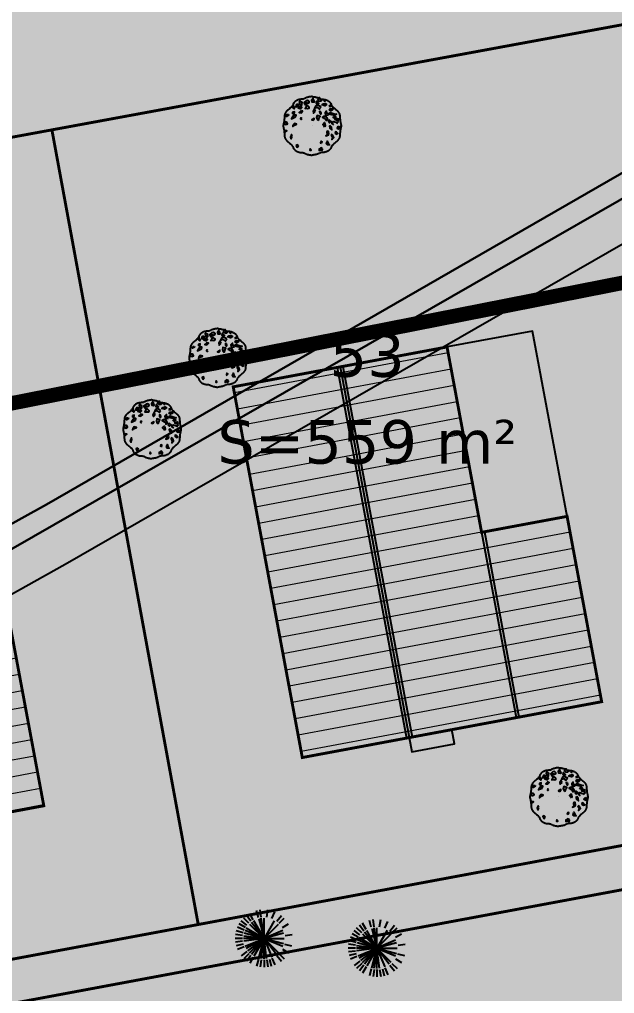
# Model space of a CAD drawing. Header units: metres. Extents: x 394605 to 1395358, y 4171135 to 6406139.
# Drawn here: x 1394194.94 to 1394215.46, y 4172382.6 to 4172416.18 of the extents above; entities that cross this region are included whole.
import ezdxf
from ezdxf.enums import TextEntityAlignment as Align

# ---------------------------------------------------------------- set-up
doc = ezdxf.new("R2010")
doc.units = ezdxf.units.M
doc.header["$LTSCALE"] = 2
doc.layers.add('C-Hab', color=7, linetype='Continuous', true_color=0xfbfcc5)
doc.layers.add('H-bati', color=7, linetype='Continuous', true_color=0x857b3d)
doc.layers.add('C-Lot', color=7, linetype='Continuous', true_color=0xeaddbe, transparency=0.5)
for name, color, linetype in [('C-Voie', 252, 'Continuous'), ('P-Lot', 250, 'Continuous'), ('P-surfaces', 19, 'Continuous'), ('T-CRASTE', 44, 'Continuous'), ('T-PLU', 5, 'Continuous'), ('T-SECTION AW', 2, 'Continuous'), ('T-VEGETATION', 108, 'Continuous')]:
    doc.layers.add(name, color=color, linetype=linetype)
doc.layers.add('P-Voie', color=250, linetype='Continuous', lineweight=9)
doc.styles.add('Verdana 1.0', font='verdana.ttf', dxfattribs={"width": 0.99, "height": 0.2})
pattern_1 = [(259, (0, 0), (0.56099993534, -0.10904734086), [])]

# ---------------------------------------------------------------- blocks, each defined once
blk = doc.blocks.new('v025')
blk.add_line((0, 0), (0, 0))
at = {"color": 0, "linetype": 'Continuous'}
blk.add_line((0.666, -0.338), (0.7, -0.408), dxfattribs=at)
at = {"color": 0, "linetype": 'Continuous', "flags": 128}
for points in [[(-0.002, 1.01), (-0.019, 1.009), (-0.038, 1.006), (-0.058, 1.003), (-0.08, 1), (-0.102, 0.996), (-0.124, 0.991), (-0.144, 0.987), (-0.163, 0.982), (-0.179, 0.978), (-0.19, 0.974), (-0.204, 0.968), (-0.218, 0.962), (-0.233, 0.955), (-0.248, 0.947), (-0.263, 0.94), (-0.278, 0.934), (-0.291, 0.928), (-0.303, 0.925), (-0.316, 0.922), (-0.331, 0.92), (-0.348, 0.919), (-0.366, 0.917), (-0.385, 0.916), (-0.403, 0.915), (-0.42, 0.914), (-0.435, 0.911), (-0.448, 0.909), (-0.461, 0.905), (-0.475, 0.9), (-0.491, 0.894), (-0.507, 0.887), (-0.523, 0.88), (-0.539, 0.873), (-0.554, 0.865), (-0.567, 0.857), (-0.578, 0.85), (-0.585, 0.844), (-0.593, 0.836), (-0.601, 0.827), (-0.61, 0.818), (-0.618, 0.807), (-0.626, 0.797), (-0.633, 0.787), (-0.64, 0.778), (-0.645, 0.77), (-0.648, 0.763), (-0.652, 0.756), (-0.655, 0.747), (-0.658, 0.737), (-0.662, 0.728), (-0.665, 0.718), (-0.669, 0.71), (-0.672, 0.702), (-0.676, 0.695), (-0.685, 0.684), (-0.696, 0.671), (-0.709, 0.658), (-0.723, 0.644), (-0.738, 0.63), (-0.752, 0.617), (-0.766, 0.605), (-0.779, 0.593), (-0.79, 0.583), (-0.797, 0.577), (-0.806, 0.57), (-0.816, 0.562), (-0.827, 0.554), (-0.837, 0.545), (-0.848, 0.537), (-0.857, 0.529), (-0.866, 0.521), (-0.873, 0.514), (-0.88, 0.506), (-0.888, 0.495), (-0.897, 0.484), (-0.906, 0.472), (-0.914, 0.459), (-0.923, 0.447), (-0.93, 0.434), (-0.936, 0.423), (-0.94, 0.413), (-0.943, 0.402), (-0.946, 0.389), (-0.948, 0.375), (-0.95, 0.36), (-0.952, 0.344), (-0.953, 0.329), (-0.954, 0.315), (-0.955, 0.302), (-0.956, 0.29), (-0.957, 0.279), (-0.958, 0.267), (-0.959, 0.253), (-0.96, 0.239), (-0.961, 0.224), (-0.962, 0.21), (-0.963, 0.196), (-0.965, 0.184), (-0.966, 0.173), (-0.968, 0.164), (-0.97, 0.153), (-0.972, 0.141), (-0.975, 0.129), (-0.978, 0.116), (-0.981, 0.104), (-0.983, 0.092), (-0.985, 0.081), (-0.987, 0.072), (-0.988, 0.065), (-0.99, 0.056), (-0.993, 0.047), (-0.995, 0.037), (-0.997, 0.027), (-0.998, 0.018), (-0.998, 0.01), (-0.996, 0.004), (-0.992, 0), (-0.996, -0.004), (-0.998, -0.01), (-0.998, -0.018), (-0.997, -0.027), (-0.995, -0.037), (-0.993, -0.046), (-0.99, -0.056), (-0.988, -0.064), (-0.987, -0.071), (-0.985, -0.08), (-0.983, -0.091), (-0.981, -0.103), (-0.978, -0.115), (-0.975, -0.128), (-0.972, -0.14), (-0.97, -0.152), (-0.968, -0.163), (-0.966, -0.172), (-0.965, -0.183), (-0.963, -0.196), (-0.962, -0.209), (-0.961, -0.224), (-0.96, -0.238), (-0.959, -0.253), (-0.958, -0.266), (-0.957, -0.279), (-0.956, -0.29), (-0.955, -0.301), (-0.954, -0.314), (-0.953, -0.329), (-0.952, -0.344), (-0.95, -0.359), (-0.948, -0.375), (-0.946, -0.389), (-0.943, -0.402), (-0.94, -0.412), (-0.936, -0.423), (-0.93, -0.434), (-0.923, -0.446), (-0.914, -0.459), (-0.906, -0.471), (-0.897, -0.484), (-0.888, -0.495), (-0.88, -0.505), (-0.873, -0.514), (-0.866, -0.521), (-0.857, -0.528), (-0.848, -0.537), (-0.837, -0.545), (-0.827, -0.553), (-0.816, -0.561), (-0.806, -0.569), (-0.797, -0.577), (-0.79, -0.583), (-0.779, -0.593), (-0.766, -0.604), (-0.752, -0.617), (-0.738, -0.63), (-0.723, -0.643), (-0.709, -0.657), (-0.696, -0.671), (-0.685, -0.683), (-0.676, -0.695), (-0.672, -0.701), (-0.669, -0.709), (-0.665, -0.718), (-0.662, -0.727), (-0.658, -0.737), (-0.655, -0.746), (-0.652, -0.755), (-0.648, -0.763), (-0.645, -0.77), (-0.64, -0.778), (-0.633, -0.787), (-0.626, -0.797), (-0.618, -0.807), (-0.61, -0.817), (-0.601, -0.827), (-0.593, -0.836), (-0.585, -0.843), (-0.578, -0.85), (-0.567, -0.857), (-0.554, -0.865), (-0.539, -0.872), (-0.523, -0.88), (-0.507, -0.887), (-0.491, -0.894), (-0.475, -0.9), (-0.461, -0.904), (-0.448, -0.908), (-0.435, -0.911), (-0.42, -0.913), (-0.403, -0.915), (-0.385, -0.916), (-0.366, -0.917), (-0.348, -0.918), (-0.331, -0.92), (-0.316, -0.922), (-0.303, -0.924), (-0.291, -0.928), (-0.278, -0.933), (-0.263, -0.94), (-0.248, -0.947), (-0.233, -0.954), (-0.218, -0.961), (-0.204, -0.968), (-0.19, -0.973), (-0.179, -0.978), (-0.163, -0.982), (-0.144, -0.986), (-0.124, -0.991), (-0.102, -0.995), (-0.08, -0.999), (-0.058, -1.003), (-0.038, -1.006), (-0.019, -1.008), (-0.002, -1.01)], [(0.002, 1.01), (0.018, 1.009), (0.037, 1.006), (0.058, 1.003), (0.08, 1), (0.102, 0.996), (0.123, 0.991), (0.144, 0.987), (0.162, 0.982), (0.178, 0.978), (0.19, 0.974), (0.203, 0.968), (0.217, 0.962), (0.233, 0.955), (0.248, 0.947), (0.263, 0.94), (0.277, 0.934), (0.291, 0.928), (0.302, 0.925), (0.316, 0.922), (0.331, 0.92), (0.348, 0.919), (0.366, 0.917), (0.384, 0.916), (0.402, 0.915), (0.419, 0.914), (0.434, 0.911), (0.407, 0.877), (0.424, 0.851), (0.446, 0.867), (0.435, 0.912), (0.448, 0.909), (0.46, 0.905), (0.474, 0.9), (0.49, 0.894), (0.506, 0.887), (0.523, 0.88), (0.539, 0.873), (0.553, 0.865), (0.566, 0.857), (0.577, 0.85), (0.584, 0.844), (0.592, 0.836), (0.601, 0.827), (0.609, 0.818), (0.618, 0.807), (0.626, 0.797), (0.633, 0.787), (0.639, 0.778), (0.644, 0.77), (0.648, 0.763), (0.651, 0.756), (0.655, 0.747), (0.658, 0.737), (0.661, 0.728), (0.665, 0.718), (0.668, 0.71), (0.672, 0.702), (0.676, 0.695), (0.684, 0.684), (0.696, 0.671), (0.708, 0.658), (0.723, 0.644), (0.737, 0.63), (0.752, 0.617), (0.766, 0.605), (0.779, 0.593), (0.79, 0.583), (0.797, 0.577), (0.806, 0.57), (0.816, 0.562), (0.826, 0.554), (0.837, 0.545), (0.847, 0.537), (0.857, 0.529), (0.865, 0.521), (0.872, 0.514), (0.88, 0.506), (0.888, 0.495), (0.897, 0.484), (0.905, 0.472), (0.914, 0.459), (0.922, 0.447), (0.929, 0.434), (0.935, 0.423), (0.94, 0.413), (0.943, 0.402), (0.946, 0.389), (0.948, 0.375), (0.95, 0.36), (0.951, 0.344), (0.952, 0.329), (0.953, 0.315), (0.954, 0.302), (0.955, 0.29), (0.956, 0.279), (0.957, 0.267), (0.958, 0.253), (0.96, 0.239), (0.961, 0.224), (0.962, 0.21), (0.963, 0.196), (0.964, 0.184), (0.966, 0.173), (0.967, 0.164), (0.969, 0.153), (0.972, 0.141), (0.975, 0.129), (0.978, 0.116), (0.98, 0.104), (0.983, 0.092), (0.985, 0.081), (0.986, 0.072), (0.988, 0.065), (0.99, 0.056), (0.992, 0.047), (0.995, 0.037), (0.997, 0.027), (0.998, 0.018), (0.998, 0.01), (0.996, 0.004), (0.992, 0), (0.996, -0.004), (0.998, -0.01), (0.998, -0.018), (0.997, -0.027), (0.995, -0.037), (0.992, -0.046), (0.99, -0.056), (0.988, -0.064), (0.986, -0.071), (0.985, -0.08), (0.983, -0.091), (0.98, -0.103), (0.978, -0.115), (0.975, -0.128), (0.972, -0.14), (0.969, -0.152), (0.967, -0.163), (0.966, -0.172), (0.964, -0.183), (0.963, -0.196), (0.962, -0.209), (0.961, -0.224), (0.96, -0.238), (0.958, -0.253), (0.957, -0.266), (0.956, -0.279), (0.955, -0.29), (0.954, -0.301), (0.953, -0.314), (0.952, -0.329), (0.951, -0.344), (0.95, -0.359), (0.948, -0.375), (0.946, -0.389), (0.943, -0.402), (0.94, -0.412), (0.935, -0.423), (0.929, -0.434), (0.922, -0.446), (0.914, -0.459), (0.905, -0.471), (0.897, -0.484), (0.888, -0.495), (0.88, -0.505), (0.872, -0.514), (0.865, -0.521), (0.857, -0.528), (0.847, -0.537), (0.837, -0.545), (0.826, -0.553), (0.816, -0.561), (0.806, -0.569), (0.797, -0.577), (0.79, -0.583), (0.779, -0.593), (0.766, -0.604), (0.752, -0.617), (0.737, -0.63), (0.723, -0.643), (0.708, -0.657), (0.696, -0.671), (0.684, -0.683), (0.676, -0.695), (0.672, -0.701), (0.668, -0.709), (0.665, -0.718), (0.661, -0.727), (0.658, -0.737), (0.655, -0.746), (0.651, -0.755), (0.648, -0.763), (0.644, -0.77), (0.639, -0.778), (0.633, -0.787), (0.626, -0.797), (0.618, -0.807), (0.609, -0.817), (0.601, -0.827), (0.592, -0.836), (0.584, -0.843), (0.577, -0.85), (0.566, -0.857), (0.553, -0.865), (0.539, -0.872), (0.523, -0.88), (0.506, -0.887), (0.49, -0.894), (0.474, -0.9), (0.46, -0.904), (0.448, -0.908), (0.434, -0.911), (0.419, -0.913), (0.402, -0.915), (0.384, -0.916), (0.366, -0.917), (0.348, -0.918), (0.331, -0.92), (0.316, -0.922), (0.302, -0.924), (0.291, -0.928), (0.277, -0.933), (0.263, -0.94), (0.248, -0.947), (0.233, -0.954), (0.217, -0.961), (0.203, -0.968), (0.19, -0.973), (0.178, -0.978), (0.162, -0.982), (0.144, -0.986), (0.123, -0.991), (0.102, -0.995), (0.08, -0.999), (0.058, -1.003), (0.037, -1.006), (0.018, -1.008), (0.002, -1.01)], [(0.75, 0.257), (0.778, 0.264), (0.818, 0.309), (0.767, 0.336), (0.705, 0.282)], [(0.75, 0.035), (0.683, 0.097), (0.728, 0.149), (0.812, 0.124), (0.902, 0.14), (0.84, 0.07)], [(0.3, -0.776), (0.244, -0.8), (0.244, -0.844), (0.295, -0.814)]]:
    blk.add_lwpolyline(points, dxfattribs=at)
for points in [[(-0.622, 0.664), (-0.679, 0.699), (-0.679, 0.63), (-0.622, 0.585), (-0.611, 0.612)], [(-0.51, 0.675), (-0.476, 0.697), (-0.482, 0.742), (-0.532, 0.742), (-0.555, 0.697), (-0.56, 0.661)], [(-0.442, 0.848), (-0.425, 0.74), (-0.38, 0.706), (-0.352, 0.74), (-0.347, 0.811), (-0.425, 0.855)], [(-0.155, 0.873), (-0.206, 0.863), (-0.279, 0.803), (-0.279, 0.793), (-0.229, 0.721), (-0.212, 0.758), (-0.2, 0.793), (-0.172, 0.793), (-0.15, 0.785), (-0.105, 0.811), (-0.099, 0.838)], [(-0.195, 0.606), (-0.155, 0.596), (-0.105, 0.606), (-0.099, 0.64), (-0.116, 0.658), (-0.172, 0.711), (-0.195, 0.693), (-0.234, 0.623), (-0.245, 0.596)], [(0.047, 0.824), (0.081, 0.832), (0.036, 0.929), (0.03, 0.948), (-0.02, 0.877), (-0.009, 0.832)], [(0.306, 0.651), (0.233, 0.687), (0.165, 0.721), (0.12, 0.679), (0.086, 0.616), (0.16, 0.642), (0.255, 0.579), (0.266, 0.607)], [(0.171, 0.751), (0.16, 0.777), (0.148, 0.777), (0.16, 0.848), (0.21, 0.777), (0.227, 0.768)], [(0.311, 0.867), (0.34, 0.896), (0.283, 0.912), (0.244, 0.974), (0.193, 0.896), (0.244, 0.851)], [(0.39, 0.755), (0.446, 0.772), (0.497, 0.738), (0.435, 0.693), (0.34, 0.72)], [(0.57, 0.682), (0.632, 0.672), (0.638, 0.727)], [(-0.819, 0.396), (-0.814, 0.367), (-0.881, 0.329), (-0.87, 0.396)], [(-0.572, 0.308), (-0.555, 0.371), (-0.617, 0.38), (-0.673, 0.299), (-0.707, 0.247), (-0.662, 0.264)], [(-0.673, 0.478), (-0.673, 0.425), (-0.611, 0.451), (-0.611, 0.488)], [(-0.414, 0.597), (-0.392, 0.597), (-0.358, 0.634), (-0.425, 0.661), (-0.487, 0.624)], [(-0.369, 0.524), (-0.392, 0.512), (-0.448, 0.458), (-0.38, 0.451), (-0.33, 0.503)], [(0.115, 0.502), (0.075, 0.572), (0.03, 0.502), (0.047, 0.44)], [(0.216, 0.187), (0.244, 0.284), (0.272, 0.329), (0.171, 0.363), (0.154, 0.284), (0.182, 0.214)], [(0.295, 0.488), (0.255, 0.496), (0.261, 0.451), (0.289, 0.406), (0.306, 0.443)], [(0.565, 0.381), (0.559, 0.416), (0.508, 0.433), (0.497, 0.505), (0.446, 0.451), (0.463, 0.372)], [(0.688, 0.593), (0.733, 0.63), (0.694, 0.548), (0.643, 0.515), (0.593, 0.54), (0.621, 0.593)], [(0.593, 0.451), (0.626, 0.46), (0.761, 0.416), (0.835, 0.398), (0.733, 0.372), (0.626, 0.391)], [(-0.898, 0.043), (-0.847, 0.07), (-0.881, 0.124), (-0.937, 0.124), (-0.965, 0.07)], [(-0.662, 0.02), (-0.667, -0.025), (-0.611, 0.027), (-0.538, 0.063), (-0.611, 0.086)], [(-0.347, 0.249), (-0.375, 0.278), (-0.397, 0.24), (-0.375, 0.218)], [(0.03, 0.194), (0.064, 0.239), (0.064, 0.26), (-0.015, 0.212)], [(0.475, 0.215), (0.48, 0.18), (0.525, 0.24), (0.475, 0.322), (0.396, 0.322), (0.356, 0.304), (0.435, 0.259)], [(0.441, -0.044), (0.401, 0.01), (0.368, 0.053), (0.43, 0.112), (0.452, 0.018)], [(0.581, 0.124), (0.604, 0.107), (0.66, 0.156), (0.604, 0.194), (0.559, 0.185), (0.559, 0.159)], [(0.615, 0.011), (0.593, -0.013), (0.61, -0.078), (0.677, -0.134), (0.671, -0.047)], [(0.908, 0.239), (0.885, 0.185), (0.79, 0.205), (0.863, 0.257)], [(-0.949, -0.231), (-0.87, -0.169), (-0.926, -0.159)], [(-0.69, -0.364), (-0.712, -0.301), (-0.752, -0.391), (-0.718, -0.443), (-0.724, -0.416)], [(0.576, -0.266), (0.559, -0.196), (0.52, -0.187), (0.508, -0.222), (0.514, -0.301), (0.475, -0.346), (0.565, -0.311)], [(0.66, -0.301), (0.666, -0.338), (0.7, -0.408), (0.683, -0.47), (0.745, -0.398), (0.716, -0.328)], [(0.84, -0.214), (0.801, -0.204), (0.795, -0.249), (0.846, -0.284), (0.891, -0.266)], [(0.902, -0.027), (0.857, -0.075), (0.908, -0.106), (0.986, -0.068)], [(-0.459, -0.692), (-0.504, -0.648), (-0.549, -0.674), (-0.521, -0.737), (-0.499, -0.727)], [(0.323, -0.601), (0.34, -0.55), (0.306, -0.532), (0.289, -0.582)], [(0.548, -0.595), (0.598, -0.655), (0.525, -0.648), (0.497, -0.622), (0.52, -0.526)], [(-0.043, -0.809), (-0.065, -0.793), (-0.077, -0.837), (-0.037, -0.837)], [(0.362, -0.789), (0.3, -0.754), (0.295, -0.824), (0.34, -0.843), (0.362, -0.816)]]:
    blk.add_lwpolyline(points, close=True, dxfattribs=at)
blk = doc.blocks.new('v045')
at = {"color": 0, "linetype": 'Continuous'}
for p, q in [((-0.525, 0.525), (-0.7, 0.702)), ((-0.45, 0.589), (-0.6, 0.786)), ((-0.369, 0.642), (-0.494, 0.858)), ((-0.194, 0.716), (-0.256, 0.956)), ((-0.1, 0.736), (-0.131, 0.983)), ((0.094, 0.736), (0.131, 0.983)), ((0.275, 0.684), (0.375, 0.914)), ((0.444, 0.589), (0.6, 0.786)), ((0.519, 0.525), (0.694, 0.702)), ((-0.688, 0.286), (-0.913, 0.381)), ((-0.644, 0.373), (-0.856, 0.497)), ((-0.587, 0.453), (-0.788, 0.605)), ((0.638, 0.373), (0.85, 0.497)), ((-0.744, 0), (-0.994, 0)), ((-0.737, 0.1), (-0.981, 0.133)), ((-0.719, 0.195), (-0.956, 0.259)), ((0.731, 0.1), (0.975, 0.133)), ((-0.737, -0.1), (-0.981, -0.133)), ((-0.719, -0.195), (-0.956, -0.259)), ((-0.688, -0.287), (-0.913, -0.383)), ((0.712, -0.195), (0.95, -0.259)), ((-0.587, -0.455), (-0.788, -0.605)), ((-0.525, -0.527), (-0.7, -0.702)), ((-0.45, -0.591), (-0.6, -0.788)), ((-0.369, -0.644), (-0.494, -0.859)), ((0.444, -0.591), (0.6, -0.788)), ((0.519, -0.527), (0.694, -0.702)), ((0.638, -0.373), (0.85, -0.498)), ((-0.194, -0.717), (-0.256, -0.956)), ((-0.1, -0.737), (-0.131, -0.983)), ((0, -0.741), (0, -0.989)), ((0.094, -0.737), (0.131, -0.983)), ((0.188, -0.717), (0.25, -0.956)), ((0.275, -0.686), (0.375, -0.916))]:
    blk.add_line(p, q, dxfattribs=at)
at = {"color": 0, "linetype": 'Continuous', "flags": 128}
for points in [[(-0.181, 0.677), (0, 0), (-0.612, 0.35)], [(0, 0.008), (0, 0), (-0.094, 0.695)], [(0.35, 0.608), (0, 0), (0, 0.702)], [(-0.7, 0.091), (0, 0), (-0.35, 0.608)], [(-0.5, 0.495), (0, 0), (-0.681, 0.181)], [(-0.431, 0.556), (0, 0), (-0.65, 0.269)], [(0.644, 0.269), (0, 0), (0.494, 0.495)], [(-0.5, -0.497), (0, 0), (-0.706, 0)], [(-0.65, -0.269), (0, 0), (-0.7, -0.092)], [(-0.181, -0.678), (0, 0), (-0.612, -0.352)], [(-0.556, -0.428), (0, 0), (-0.35, -0.608)], [(-0.094, -0.695), (0, 0), (-0.431, -0.558)], [(0, -0.702), (0, 0), (-0.013, 0)], [(0.675, 0.181), (0, 0), (0.7, 0)], [(0.425, -0.558), (0, 0), (0.644, -0.269)], [(0.494, -0.497), (0, 0), (0.675, -0.181)], [(0.087, -0.695), (0, 0), (0.269, -0.648)], [(0.006, 0), (0, 0), (0, -0.009)]]:
    blk.add_lwpolyline(points, dxfattribs=at)
blk = doc.blocks.new('Maison6')
at = {"layer": 'C-Hab', "lineweight": 9, "true_color": 0x939598}
h = blk.add_hatch(dxfattribs=at)
h.set_pattern_fill('ANSI31', color=252, scale=0.18, angle=214)
h.set_pattern_definition(pattern_1)
h.paths.add_polyline_path([(379547.42, 6438819.304), (379534.655, 6438821.765), (379533.945, 6438818.083), (379546.71, 6438815.622)])
h = blk.add_hatch(dxfattribs=at)
h.set_pattern_fill('ANSI31', color=252, scale=0.18, angle=214)
h.set_pattern_definition(pattern_1)
h.paths.add_polyline_path([(379546.71, 6438815.622), (379533.945, 6438818.083), (379533.235, 6438814.401), (379539.618, 6438813.17), (379539.05, 6438810.225), (379545.432, 6438808.994)])
h = blk.add_hatch(color=252, dxfattribs=at)
h.dxf.hatch_style = 1
h.paths.add_polyline_path([(379547.201, 6438815.527), (379546.71, 6438815.622), (379546.426, 6438814.149), (379546.917, 6438814.055)])
at = {"layer": 'C-Hab', "true_color": 0xebe4e0}
h = blk.add_hatch(color=254, dxfattribs=at)
h.dxf.hatch_style = 1
h.paths.add_polyline_path([(379539.618, 6438813.17), (379533.235, 6438814.401), (379532.667, 6438811.455), (379539.05, 6438810.225)])
at = {"layer": 'C-Hab', "color": 251, "true_color": 0x636466, "const_width": 0.1, "flags": 128}
blk.add_lwpolyline([(379547.42, 6438819.304), (379534.655, 6438821.765), (379533.235, 6438814.401), (379539.618, 6438813.17), (379539.05, 6438810.225), (379545.432, 6438808.994)], close=True, dxfattribs=at)
at = {"layer": 'C-Hab', "color": 251, "true_color": 0x636466, "flags": 128}
for points in [[(379533.926, 6438817.985), (379546.691, 6438815.524)], [(379533.945, 6438818.083), (379546.71, 6438815.622)], [(379533.964, 6438818.181), (379546.729, 6438815.72)], [(379546.71, 6438815.622), (379547.201, 6438815.527), (379546.917, 6438814.055), (379546.426, 6438814.149)], [(379539.05, 6438810.225), (379532.667, 6438811.455), (379533.235, 6438814.401)], [(379539.599, 6438813.072), (379545.981, 6438811.842)], [(379539.618, 6438813.17), (379546, 6438811.94)]]:
    blk.add_lwpolyline(points, dxfattribs=at)

msp = doc.modelspace()

# ---------------------------------------------------------------- hatches: boundary and pattern name
at = {"layer": 'C-Lot', "transparency": 33554585}
h = msp.add_hatch(color=256, dxfattribs=at)
h.dxf.hatch_style = 1
h.paths.add_polyline_path([(1394255.044, 4172384.856), (1394269.54, 4172387.53), (1394274.704, 4172388.525), (1394279.742, 4172361.695), (1394260.073, 4172358.067)])
h.paths.add_polyline_path([(1394274.705, 4172388.525), (1394294.366, 4172392.19), (1394299.41, 4172365.324), (1394279.742, 4172361.695)])
edge = h.paths.add_edge_path()
edge.add_line((1394156.544, 4172405.093), (1394176.338, 4172408.741))
edge.add_line((1394176.338, 4172408.741), (1394181.392, 4172381.304))
edge.add_line((1394181.392, 4172381.304), (1394167.217, 4172378.662))
edge.add_arc((1394165.167, 4172387.993), 9.554, 246.0765, 282.3908, ccw=False)
edge.add_line((1394161.292, 4172379.26), (1394156.544, 4172405.093))
h.paths.add_polyline_path([(1394176.338, 4172408.741), (1394196.061, 4172412.375), (1394201.107, 4172384.979), (1394181.392, 4172381.304)])
h.paths.add_polyline_path([(1394196.061, 4172412.375), (1394215.819, 4172416.016), (1394220.857, 4172388.66), (1394201.107, 4172384.979)])
h.paths.add_polyline_path([(1394176.355, 4172370.193), (1394196.017, 4172373.858), (1394201.065, 4172347.202), (1394181.4, 4172343.556)])
h.paths.add_polyline_path([(1394176.432, 4172370.207), (1394181.4, 4172343.556), (1394161.727, 4172339.954), (1394156.694, 4172366.528)])
h.paths.add_polyline_path([(1394156.694, 4172366.528), (1394161.727, 4172339.953), (1394128.38, 4172333.777), (1394138.943, 4172363.219)])
h.paths.add_polyline_path([(1394146.149, 4172383.415), (1394148.609, 4172370.107), (1394134.204, 4172367.424), (1394135.121, 4172362.507), (1394109.987, 4172357.822), (1394114.354, 4172377.436)])
h.paths.add_polyline_path([(1394138.943, 4172363.219), (1394128.38, 4172333.777), (1394105.402, 4172337.266), (1394109.987, 4172357.822)])
edge = h.paths.add_edge_path()
edge.add_arc((1394136.311, 4172392.711), 8, 10.4358, 72.3929, ccw=False)
edge.add_line((1394144.179, 4172394.16), (1394146.149, 4172383.415))
edge.add_line((1394146.149, 4172383.415), (1394114.354, 4172377.436))
edge.add_line((1394114.354, 4172377.436), (1394119.773, 4172401.776))
edge.add_arc((1394123.678, 4172400.906), 4, 72.135, 167.4483, ccw=False)
edge.add_line((1394124.905, 4172404.713), (1394138.731, 4172400.337))
h.paths.add_polyline_path([(1394298.401, 4172508.435), (1394272.944, 4172492.772), (1394267.575, 4172519.96), (1394271.556, 4172521.275), (1394274.662, 4172522.89), (1394285.43, 4172529.515)])
edge = h.paths.add_edge_path()
edge.add_line((1394464.955, 4172580.305), (1394476.337, 4172562.631))
edge.add_line((1394476.337, 4172562.631), (1394455.541, 4172548.871))
edge.add_line((1394455.541, 4172548.871), (1394437.652, 4172576.759))
edge.add_line((1394437.652, 4172576.759), (1394444.301, 4172574.836))
edge.add_arc((1394449.312, 4172595.294), 21.063, 256.2391, 301.8306)
edge.add_line((1394460.421, 4172577.399), (1394464.955, 4172580.305))
edge = h.paths.add_edge_path()
edge.add_line((1394429.407, 4172579.143), (1394437.646, 4172576.761))
edge.add_line((1394437.646, 4172576.761), (1394455.567, 4172548.83))
edge.add_line((1394455.567, 4172548.83), (1394447.538, 4172543.496))
edge.add_line((1394447.538, 4172543.496), (1394420.337, 4172552.733))
edge.add_line((1394420.337, 4172552.733), (1394426.974, 4172575.683))
edge.add_arc((1394433.218, 4172573.877), 6.5, 125.8913, 163.8711, ccw=False)
edge = h.paths.add_edge_path()
edge.add_line((1394420.337, 4172552.733), (1394447.538, 4172543.496))
edge.add_line((1394447.538, 4172543.496), (1394450.643, 4172538.823))
edge.add_line((1394450.643, 4172538.823), (1394426.83, 4172523.001))
edge.add_line((1394426.83, 4172523.001), (1394418.754, 4172534.434))
edge.add_arc((1394426.518, 4172539.909), 9.5, 163.8711, 215.1921, ccw=False)
edge.add_line((1394417.392, 4172542.548), (1394420.337, 4172552.733))
h.paths.add_polyline_path([(1394426.83, 4172523.001), (1394450.643, 4172538.823), (1394459.641, 4172525.28), (1394440.359, 4172503.799)])
h.paths.add_polyline_path([(1394215.819, 4172416.016), (1394235.59, 4172419.662), (1394240.621, 4172392.346), (1394220.857, 4172388.66)])
h.paths.add_polyline_path([(1394235.59, 4172419.662), (1394255.395, 4172423.32), (1394260.42, 4172396.037), (1394240.621, 4172392.346)])
edge = h.paths.add_edge_path()
edge.add_line((1394271.651, 4172398.128), (1394260.42, 4172396.037))
edge.add_line((1394260.42, 4172396.037), (1394255.395, 4172423.32))
edge.add_line((1394255.395, 4172423.32), (1394266.568, 4172425.383))
edge.add_line((1394266.568, 4172425.383), (1394275.702, 4172427.181))
edge.add_line((1394275.702, 4172427.181), (1394279.142, 4172409.759))
edge.add_arc((1394269.901, 4172407.483), 9.517, -79.4, 13.8345, ccw=False)
h.paths.add_polyline_path([(1394482.557, 4172501.262), (1394474.804, 4172512.231), (1394495.35, 4172535.12), (1394506.999, 4172518.595)])
h.paths.add_polyline_path([(1394492.283, 4172487.532), (1394482.557, 4172501.262), (1394506.999, 4172518.595), (1394516.732, 4172504.87)])
h.paths.add_polyline_path([(1394526.458, 4172491.155), (1394502.003, 4172473.812), (1394492.283, 4172487.532), (1394516.732, 4172504.87)])
h.paths.add_polyline_path([(1394521.11, 4172459.736), (1394507.996, 4172465.327), (1394501.995, 4172473.807), (1394526.458, 4172491.155), (1394532.999, 4172481.931)])
h.paths.add_polyline_path([(1394489.161, 4172459.492), (1394499.088, 4172477.915), (1394507.996, 4172465.327), (1394521.11, 4172459.736), (1394513.858, 4172446.27)])
h.paths.add_polyline_path([(1394489.161, 4172459.492), (1394513.858, 4172446.27), (1394506.215, 4172432.133), (1394481.538, 4172445.345)])
h.paths.add_polyline_path([(1394476.276, 4172435.579), (1394481.538, 4172445.345), (1394506.215, 4172432.133), (1394502.24, 4172424.82), (1394496.31, 4172413.486)])
h.paths.add_polyline_path([(1394457.95, 4172455.765), (1394460.846, 4172458.404), (1394470.162, 4172468.497), (1394486.092, 4172453.796), (1394476.276, 4172435.579)])
h.paths.add_polyline_path([(1394470.162, 4172468.497), (1394482.617, 4172481.991), (1394489.381, 4172482.977), (1394491.092, 4172480.558), (1394495.171, 4172483.45), (1394499.088, 4172477.915), (1394486.092, 4172453.796)])
h.paths.add_polyline_path([(1394469.008, 4172479.78), (1394456.247, 4172491.558), (1394474.804, 4172512.231), (1394479.656, 4172505.334), (1394475.597, 4172502.456), (1394480.808, 4172495.091), (1394479.76, 4172491.428)])
edge = h.paths.add_edge_path()
edge.add_line((1394445.587, 4172485.094), (1394452.906, 4172487.836))
edge.add_line((1394452.906, 4172487.836), (1394456.247, 4172491.558))
edge.add_line((1394456.247, 4172491.558), (1394469.008, 4172479.78))
edge.add_line((1394469.008, 4172479.78), (1394454.85, 4172464.44))
edge.add_line((1394454.85, 4172464.44), (1394452.225, 4172462.049))
edge.add_line((1394452.225, 4172462.049), (1394448.133, 4172466.542))
edge.add_arc((1394455.155, 4172472.939), 9.5, 180.3209, 222.3335, ccw=False)
edge.add_line((1394445.655, 4172472.886), (1394445.587, 4172485.094))
h.paths.add_polyline_path([(1394420.15, 4172437.708), (1394446.33, 4172453.671), (1394453.343, 4172446.106), (1394437.662, 4172428.198), (1394427.977, 4172424.873)])
h.paths.add_polyline_path([(1394435.434, 4172465.631), (1394446.359, 4172453.64), (1394420.172, 4172437.672), (1394411.881, 4172451.27)])
h.paths.add_polyline_path([(1394424.797, 4172477.305), (1394435.434, 4172465.631), (1394411.881, 4172451.27), (1394401.36, 4172468.524)])
edge = h.paths.add_edge_path()
edge.add_arc((1394362.277, 4172591.721), 32.812, 295.6401, 305.3504)
edge.add_line((1394381.262, 4172564.958), (1394398.498, 4172576.504))
edge.add_line((1394398.498, 4172576.504), (1394396.949, 4172544.456))
edge.add_line((1394396.949, 4172544.456), (1394376.941, 4172545.423))
edge.add_line((1394376.941, 4172545.423), (1394379.886, 4172551.987))
edge.add_line((1394379.886, 4172551.987), (1394376.476, 4172562.139))
h.paths.add_polyline_path([(1394398.498, 4172576.504), (1394401.405, 4172578.452), (1394416.848, 4172576.665), (1394407.388, 4172543.952), (1394396.949, 4172544.457)])
h.paths.add_polyline_path([(1394405.183, 4172536.327), (1394377.528, 4172523.405), (1394372.381, 4172535.259), (1394376.938, 4172545.416), (1394407.39, 4172543.953)])
h.paths.add_polyline_path([(1394405.183, 4172536.327), (1394412.856, 4172525.447), (1394384.232, 4172507.968), (1394377.528, 4172523.405)])
h.paths.add_polyline_path([(1394420.793, 4172514.191), (1394389.768, 4172495.218), (1394384.232, 4172507.968), (1394412.856, 4172525.447)])
h.paths.add_polyline_path([(1394420.793, 4172514.191), (1394430.292, 4172500.721), (1394393.383, 4172486.894), (1394389.76, 4172495.238)])
at = {"layer": 'C-Voie'}
h = msp.add_hatch(color=253, dxfattribs=at)
h.dxf.hatch_style = 1
edge = h.paths.add_edge_path()
edge.add_line((1394123.619, 4172408.28), (1394125.283, 4172413.522))
edge.add_line((1394125.283, 4172413.522), (1394141.302, 4172408.438))
edge.add_arc((1394136.311, 4172392.711), 16.5, 10.4358, 72.3929, ccw=False)
edge.add_line((1394152.538, 4172395.7), (1394154.334, 4172385.948))
edge.add_arc((1394165.152, 4172387.94), 11, 190.4358, 280.5588)
edge.add_line((1394167.168, 4172377.127), (1394271.927, 4172396.654))
edge.add_arc((1394269.911, 4172407.468), 11, 280.5588, 371.1696)
edge.add_line((1394280.703, 4172409.599), (1394277.172, 4172427.477))
edge.add_line((1394277.172, 4172427.477), (1394282.568, 4172428.543))
edge.add_line((1394282.568, 4172428.543), (1394286.098, 4172410.664))
edge.add_arc((1394269.911, 4172407.468), 16.5, -79.4412, 11.1696, ccw=False)
edge.add_line((1394272.935, 4172391.247), (1394168.176, 4172371.72))
edge.add_arc((1394165.152, 4172387.94), 16.5, 190.4358, 280.5588, ccw=False)
edge.add_line((1394148.925, 4172384.952), (1394147.129, 4172394.704))
edge.add_arc((1394136.311, 4172392.711), 11, 10.4364, 72.3929)
edge.add_line((1394139.638, 4172403.196), (1394123.619, 4172408.28))
h = msp.add_hatch(color=51, dxfattribs=at)
h.dxf.hatch_style = 1
edge = h.paths.add_edge_path()
edge.add_line((1394121.977, 4172415.584), (1394123.665, 4172421.497))
edge.add_arc((1394129.487, 4172420.047), 6, 166.0119, 252.135)
edge.add_line((1394127.646, 4172414.336), (1394141.756, 4172409.868))
edge.add_arc((1394136.311, 4172392.711), 18, 10.4358, 72.3929, ccw=False)
edge.add_line((1394154.013, 4172395.972), (1394155.809, 4172386.22))
edge.add_arc((1394165.152, 4172387.94), 9.5, 190.4358, 280.5588)
edge.add_line((1394166.893, 4172378.601), (1394177.956, 4172380.638))
edge.add_line((1394177.956, 4172380.638), (1394178.221, 4172379.196))
edge.add_line((1394178.221, 4172379.196), (1394167.168, 4172377.127))
edge.add_arc((1394165.152, 4172387.94), 11, 190.4358, 280.5588, ccw=False)
edge.add_line((1394154.334, 4172385.948), (1394152.538, 4172395.7))
edge.add_arc((1394136.311, 4172392.711), 16.5, 10.4358, 72.3929)
edge.add_line((1394141.302, 4172408.438), (1394125.283, 4172413.522))
edge.add_arc((1394127.737, 4172421.137), 8, 223.9524, 252.135, ccw=False)
h.paths.add_polyline_path([(1394217.415, 4172388.025), (1394217.61, 4172386.529), (1394185.091, 4172380.542), (1394184.834, 4172381.94)])
h.paths.add_polyline_path([(1394224.569, 4172387.826), (1394224.3, 4172389.293), (1394256.979, 4172395.399), (1394257.251, 4172393.923)])
edge = h.paths.add_edge_path()
edge.add_line((1394264.133, 4172395.201), (1394263.863, 4172396.667))
edge.add_line((1394263.863, 4172396.667), (1394271.652, 4172398.129))
edge.add_arc((1394269.9, 4172407.484), 9.518, 280.6048, 373.8321)
edge.add_line((1394279.142, 4172409.759), (1394275.701, 4172427.185))
edge.add_line((1394275.701, 4172427.185), (1394277.172, 4172427.477))
edge.add_line((1394277.172, 4172427.477), (1394280.703, 4172409.599))
edge.add_arc((1394269.911, 4172407.468), 11, -79.4412, 11.1696, ccw=False)
edge.add_line((1394271.927, 4172396.654), (1394264.135, 4172395.192))
edge.add_line((1394264.135, 4172395.192), (1394264.133, 4172395.201))
at = {"layer": 'T-CRASTE', "true_color": 0x7aafdf}
h = msp.add_hatch(color=143, dxfattribs=at)
h.dxf.hatch_style = 1
h.paths.add_polyline_path([(1394196.522, 4172397.407), (1394217.755, 4172409.602), (1394230.054, 4172416.598), (1394243.357, 4172424.648), (1394254.824, 4172431.131), (1394265.712, 4172437.425), (1394275.1, 4172442.737), (1394292.921, 4172452.789), (1394293.292, 4172450.717), (1394295.797, 4172440.114), (1394297.631, 4172427.809), (1394300.57, 4172412.524), (1394303.171, 4172399.459), (1394306.096, 4172385.059), (1394309.833, 4172368.025), (1394305.128, 4172366.951), (1394287.797, 4172363.949), (1394272.132, 4172360.994), (1394258.435, 4172358.513), (1394243.48, 4172355.683), (1394228.7, 4172353.47), (1394203.941, 4172348.936), (1394184.344, 4172344.909), (1394167.624, 4172342.196), (1394148.834, 4172338.57), (1394125.706, 4172334.543), (1394097.736, 4172329.167), (1394088.592, 4172327.602), (1394076.125, 4172325.262), (1394069.413, 4172323.932), (1394069.417, 4172325.011), (1394070.83, 4172326.139), (1394084.177, 4172333.536), (1394099.711, 4172342.572), (1394117.175, 4172352.701), (1394130.464, 4172360.1), (1394147.382, 4172369.875), (1394161.553, 4172377.975), (1394175.719, 4172385.778)])
h.paths.add_polyline_path([(1394337.536, 4172612.359), (1394311.42, 4172595.264), (1394296.101, 4172584.755), (1394291.004, 4172551.525), (1394290.265, 4172549.523), (1394284.875, 4172542.805), (1394278.252, 4172535.743), (1394278.748, 4172532.247), (1394282.091, 4172516.38), (1394285.249, 4172501.519), (1394289.359, 4172480.506), (1394292.907, 4172462.177), (1394294.568, 4172455.564), (1394296.533, 4172456.596), (1394296.959, 4172456.19), (1394296.925, 4172455.265), (1394294.451, 4172453.878), (1394294.845, 4172451.847), (1394297.276, 4172441.733), (1394299.283, 4172428.876), (1394303.039, 4172413.146), (1394305.677, 4172400.234), (1394308.885, 4172384.228), (1394311.483, 4172368.401), (1394313.901, 4172368.953), (1394329.54, 4172372.669), (1394346.683, 4172375.341), (1394359.87, 4172377.59), (1394372.207, 4172379.706), (1394386.75, 4172382.214), (1394400.679, 4172384.945), (1394414.875, 4172388.102), (1394439.996, 4172392.264), (1394440.64, 4172392.034), (1394448.995, 4172393.468), (1394449.315, 4172391.296), (1394441.706, 4172389.968), (1394413.42, 4172384.649), (1394401.868, 4172382.859), (1394388.641, 4172380.108), (1394374.022, 4172377.632), (1394361.936, 4172374.982), (1394347.697, 4172372.372), (1394330.338, 4172369.56), (1394314.894, 4172367.036), (1394306.338, 4172365.884), (1394288.718, 4172362.656), (1394272.372, 4172359.746), (1394243.684, 4172353.926), (1394230.671, 4172351.605), (1394184.887, 4172343.537), (1394167.988, 4172340.445), (1394149.115, 4172336.922), (1394126.141, 4172332.716), (1394098.75, 4172327.63), (1394089.113, 4172325.772), (1394076.238, 4172323.582), (1394063.608, 4172320.952), (1394049.729, 4172318.588), (1394035.183, 4172315.575), (1394020.956, 4172312.941), (1394006.389, 4172310.127), (1393988.253, 4172307.17), (1393972.701, 4172304.014), (1393943.864, 4172298.674), (1393928.921, 4172296.432), (1393926.819, 4172301.8), (1393922.145, 4172312.765), (1393911.314, 4172338.29), (1393900.579, 4172363.897), (1393901.815, 4172364.468), (1393906.027, 4172357.195), (1393934.315, 4172375.224), (1393948.888, 4172384.324), (1393951.818, 4172387.352), (1393955.001, 4172388.037), (1393961.19, 4172392.731), (1393980.235, 4172404.682), (1393998.885, 4172416.777), (1394019.981, 4172429.275), (1394024.936, 4172428.966), (1394028.625, 4172428.792), (1394032.228, 4172427.785), (1394036.389, 4172426.926), (1394060.775, 4172433.271), (1394077.576, 4172436.124), (1394077.526, 4172435.268), (1394060.839, 4172432.257), (1394036.529, 4172425.951), (1394031.97, 4172426.568), (1394028.514, 4172427.767), (1394024.448, 4172427.765), (1394020.449, 4172427.829), (1394000.214, 4172414.889), (1393981.075, 4172402.48), (1393962.256, 4172390.385), (1393955.323, 4172386.873), (1393952.931, 4172386.271), (1393950.221, 4172382.688), (1393936.381, 4172373.753), (1393906.855, 4172356.019), (1393913.133, 4172338.13), (1393924.147, 4172313.615), (1393928.384, 4172303.422), (1393930.168, 4172298.388), (1393943.8, 4172301.119), (1393971.918, 4172306.279), (1393987.711, 4172309.551), (1394006.109, 4172312.813), (1394020.837, 4172315.763), (1394034.251, 4172317.984), (1394048.951, 4172320.357), (1394062.306, 4172322.523), (1394067.739, 4172323.854), (1394068.418, 4172326.052), (1394070.173, 4172327.433), (1394083.551, 4172334.604), (1394099.148, 4172343.514), (1394116.692, 4172353.775), (1394129.589, 4172361.185), (1394146.919, 4172371.183), (1394161.047, 4172379.494), (1394173.993, 4172387.348), (1394195.873, 4172399.457), (1394217.445, 4172411.877), (1394229.082, 4172418.87), (1394242.541, 4172425.942), (1394254.372, 4172432.193), (1394265.16, 4172438.658), (1394275.793, 4172444.777), (1394292.649, 4172454.307), (1394291.327, 4172461.687), (1394287.397, 4172479.817), (1394283.669, 4172499.882), (1394280.244, 4172516.1), (1394277.467, 4172531.931), (1394276.065, 4172535.917), (1394283.746, 4172543.864), (1394289.356, 4172550.662), (1394289.634, 4172552.175), (1394295.338, 4172585.237), (1394311.697, 4172596.628), (1394337.115, 4172613.302)])
at = {"layer": 'T-VEGETATION'}
h = msp.add_hatch(dxfattribs=at)
h.set_pattern_fill('AR-CONC', color=84, scale=0.025)
h.set_pattern_definition([(50, (0, 0), (4.554616725, -0.3984771385), [0.47625, -5.23875]), (355, (0, 0), (-0.8810706494, 4.776416072), [0.381, -4.191]), (100.451, (0.3796, -0.033), (3.6735625416, 4.3779171955), [0.40475, -4.45225]), (46.1842, (0, 1.27), (6.776976022, -1.051058198), [0.714375, -7.858125]), (96.6356, (0.565, 1.1824), (5.935105862, 6.185638897), [0.607125, -6.678375]), (351.184, (0, 1.27), (5.935115145, 6.185627947), [0.5715, -6.2865]), (21, (0.635, 0.9525), (3.790371996, -2.556637963), [0.47625, -5.23875]), (326, (0.635, 0.9525), (1.5450507087, 4.604699153), [0.381, -4.191]), (71.4514, (0.951, 0.7394), (5.3354122693, 2.048071443), [0.40475, -4.45225]), (37.5, (0, 0), (0.07721508126, 2.1138759718), [0, -4.1402, 0, -4.2545, 0, -4.206875]), (7.5, (0, 0), (1.6704915628, 2.5045143705), [0, -2.4257, 0, -4.04495, 0, -1.603375]), (327.5, (-1.416, 0), (3.3897648792, -0.1432185998), [0, -1.5875, 0, -4.953, 0, -6.57225]), (317.5, (-2.051, 0), (3.7032295347, 0.6356622758), [0, -2.06375, 0, -3.2893, 0, -4.66725])])
h.paths.add_polyline_path([(1393927.84, 4172307.918), (1393958.527, 4172323.627), (1394358.196, 4172583.126), (1394368.739, 4172566.92), (1394404.239, 4172594.106), (1394421.217, 4172593.554), (1394446.938, 4172609.027), (1394462.155, 4172571.89), (1394427.756, 4172533.31), (1394398.16, 4172507.898), (1394347.588, 4172478.822), (1394332.784, 4172523.595), (1394296.479, 4172507.081), (1394285.958, 4172483.929), (1394295.024, 4172433.323), (1394419.634, 4172480.669), (1394450.579, 4172447.3), (1394434.639, 4172428.681), (1394439.126, 4172400.637), (1394299.836, 4172369.098), (1393930.719, 4172300.034)])

# ---------------------------------------------------------------- linework, layer by layer
at = {"layer": 'P-Lot', "color": 1, "const_width": 0.1, "flags": 128}
msp.add_lwpolyline([(1394267.575, 4172519.96, -0.068122), (1394261.096, 4172519.339), (1394245.542, 4172519.969, 0.145455), (1394235.891, 4172517.427), (1394139.541, 4172457.637, 0.177737), (1394132.324, 4172448.408), (1394123.776, 4172421.888, 0.414214), (1394127.646, 4172414.336), (1394156.535, 4172405.091), (1394228.098, 4172418.278), (1394266.568, 4172425.383), (1394285.511, 4172429.124)], format="xyb", close=True, dxfattribs=at)
msp.add_lwpolyline([(1394201.107, 4172384.981), (1394196.061, 4172412.375)], dxfattribs=at)
for points in [[(1394271.652, 4172398.129), (1394166.876, 4172378.598, -0.151342), (1394161.292, 4172379.26)], [(1394234.107, 4172391.13), (1394166.876, 4172378.598, -0.151342), (1394161.292, 4172379.26)]]:
    msp.add_lwpolyline(points, format="xyb", dxfattribs=at)
at = {"layer": 'P-Voie', "flags": 128}
msp.add_lwpolyline([(1394127.646, 4172414.336), (1394141.756, 4172409.868, -0.277123), (1394154.013, 4172395.972), (1394155.809, 4172386.22, 0.414843), (1394166.893, 4172378.601), (1394217.336, 4172388.004)], format="xyb", dxfattribs=at)
at = {"layer": 'P-Voie', "const_width": 0.1, "flags": 128}
msp.add_lwpolyline([(1394125.283, 4172413.522), (1394141.302, 4172408.438, -0.277123), (1394152.538, 4172395.7), (1394154.334, 4172385.948, 0.414843), (1394167.168, 4172377.127), (1394217.61, 4172386.529)], format="xyb", dxfattribs=at)
at = {"layer": 'T-CRASTE', "flags": 128}
msp.add_lwpolyline([(1394146.919, 4172371.183), (1394161.047, 4172379.494), (1394173.993, 4172387.348), (1394195.873, 4172399.457), (1394217.445, 4172411.877), (1394229.082, 4172418.87), (1394242.541, 4172425.942), (1394254.372, 4172432.193), (1394265.16, 4172438.658), (1394275.793, 4172444.777), (1394292.649, 4172454.307), (1394291.327, 4172461.687), (1394287.397, 4172479.817)], dxfattribs=at)
at = {"layer": 'T-CRASTE', "linetype": 'Continuous', "flags": 128}
for points in [[(1394147.382, 4172369.875), (1394161.553, 4172377.975), (1394175.719, 4172385.778), (1394196.522, 4172397.407), (1394217.755, 4172409.602), (1394230.054, 4172416.598), (1394243.357, 4172424.648), (1394254.824, 4172431.131), (1394265.712, 4172437.425), (1394275.1, 4172442.737), (1394292.921, 4172452.789)], [(1394147.382, 4172369.875), (1394161.553, 4172377.975), (1394175.719, 4172385.778), (1394196.522, 4172397.407), (1394217.755, 4172409.602), (1394230.054, 4172416.598), (1394243.357, 4172424.648), (1394254.824, 4172431.131), (1394265.712, 4172437.425), (1394275.1, 4172442.737), (1394292.921, 4172452.789)], [(1394242.541, 4172425.942), (1394229.082, 4172418.87), (1394217.445, 4172411.877), (1394195.873, 4172399.457), (1394173.993, 4172387.348), (1394161.047, 4172379.494), (1394146.919, 4172371.183)]]:
    msp.add_lwpolyline(points, dxfattribs=at)
at = {"layer": 'T-PLU', "const_width": 0.5, "flags": 128}
msp.add_lwpolyline([(1394450.679, 4172515.506), (1394323.99, 4172428.445), (1393965, 4172357.662), (1393966.484, 4172357.954)], dxfattribs=at)
at = {"layer": 'T-SECTION AW', "color": 45, "flags": 128}
msp.add_lwpolyline([(1394128.47, 4172507.5), (1394238.78, 4172577.57), (1394250.54, 4172558.98), (1394263.95, 4172537.88), (1394295.51, 4172557.94), (1394351.31, 4172593.4), (1394356.38, 4172596.63), (1394378.65, 4172610.2), (1394394.06, 4172586.72), (1394395.42, 4172584.6), (1394416.41, 4172596.95), (1394444.9, 4172553.05), (1394460.65, 4172562.73), (1394467.58, 4172549.02), (1394476.32, 4172532.23), (1394467.44, 4172521.7), (1394457.51, 4172510.71), (1394443.69, 4172496.49), (1394436.87, 4172493.51), (1394418.25, 4172486.72), (1394416.76, 4172486.13), (1394296.91, 4172439.66), (1394293.52, 4172454.63), (1394068.47, 4172325.55)], dxfattribs=at)
msp.add_lwpolyline([(1394312.21, 4172367.88), (1394141.94, 4172336.61), (1394067.06, 4172322.55), (1394066.94, 4172323.63), (1394067.39, 4172324.5), (1394068.47, 4172325.55), (1394293.52, 4172454.63), (1394296.91, 4172439.66), (1394312.21, 4172367.88)], close=True, dxfattribs=at)

# ---------------------------------------------------------------- block references
at = {"layer": 'H-bati', "xscale": -1, "rotation": 89.64691403859602}
msp.add_blockref('Maison6', (7835240.689, 4512251.895), dxfattribs=at)
at = {"layer": 'H-bati', "rotation": 291.4707618494713}
msp.add_blockref('Maison6', (-4736722.635, 2168819.845), dxfattribs=at)
at = {"layer": 'T-VEGETATION'}
for name, p in [('v025', (1394205.035, 4172412.512)), ('v025', (1394201.787, 4172404.514)), ('v025', (1394199.512, 4172402.053)), ('v025', (1394213.542, 4172389.376)), ('v045', (1394203.375, 4172384.501)), ('v045', (1394207.269, 4172384.166))]:
    msp.add_blockref(name, p, dxfattribs=at)

# ---------------------------------------------------------------- texts
at = {"layer": 'P-surfaces', "style": 'Verdana 1.0', "width": 0.99}
for s, p in [('53', (1394206.933, 4172404.613)), ('S=559 m²', (1394206.933, 4172401.62))]:
    msp.add_text(s, height=1.5, dxfattribs=at).set_placement(p, align=Align.MIDDLE_CENTER)

doc.saveas('drawing.dxf')
